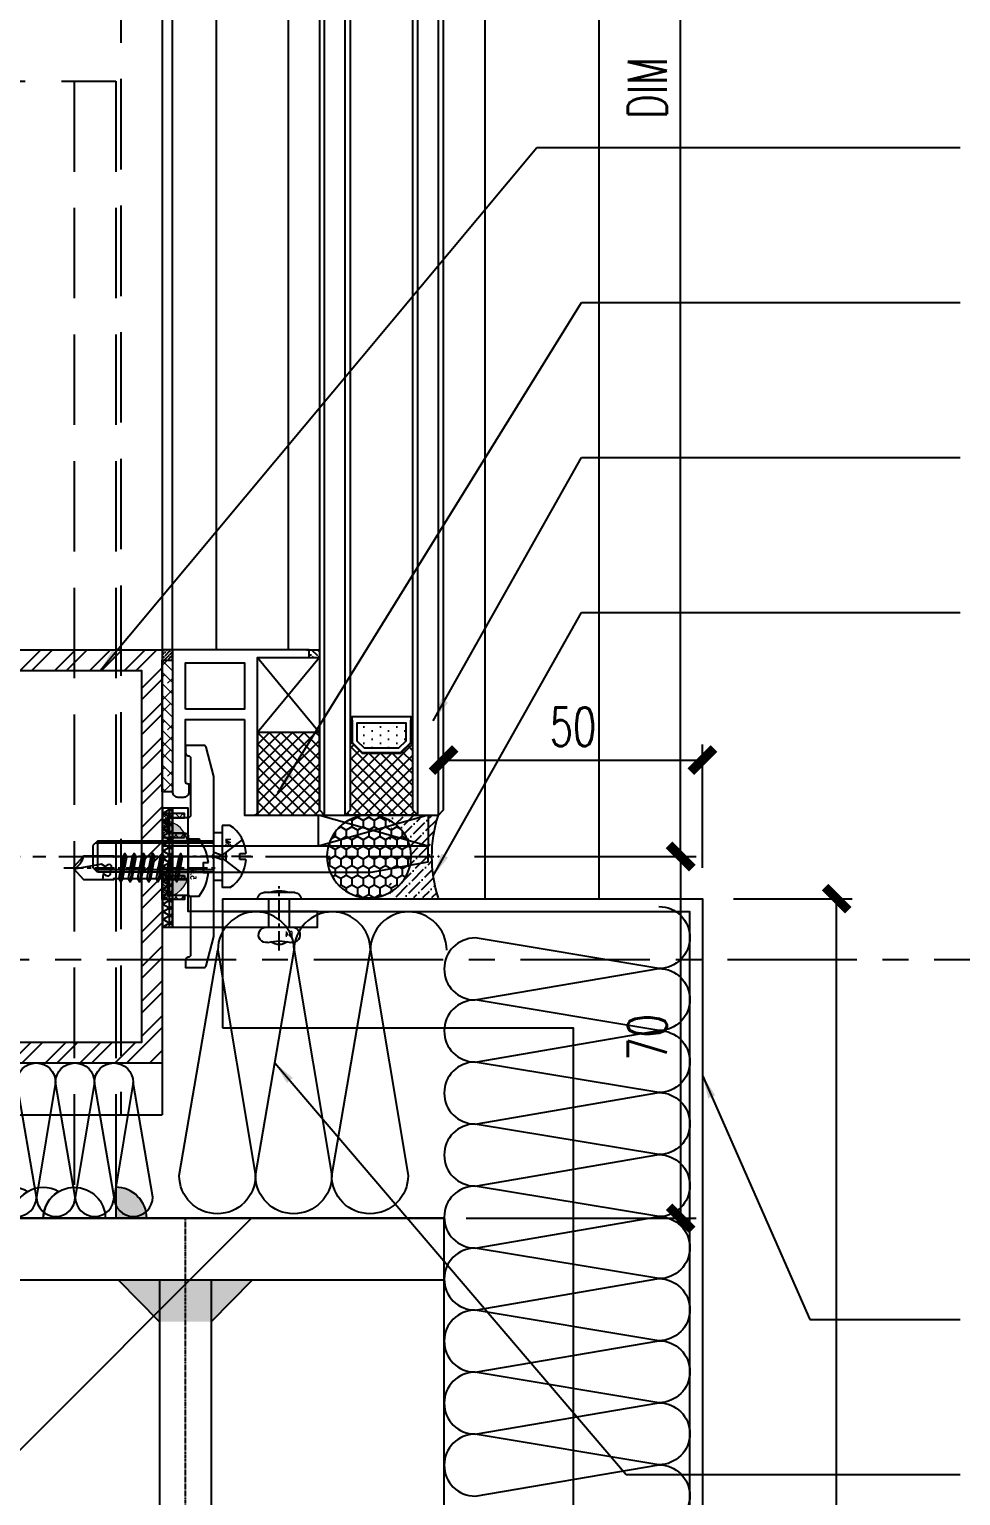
# Model space of a CAD drawing. Extents: x -160106 to 966792, y -663931 to 1550022.
# Drawn here: x -79754 to -79573.9, y -86139.2 to -85855.5 of the extents above; entities that cross this region are included whole.
import ezdxf
from ezdxf.enums import TextEntityAlignment as Align
from ezdxf.xclip import XClip

# ---------------------------------------------------------------- set-up
doc = ezdxf.new("R2010")
doc.units = 0
for name, pattern in [('AUSGEZOGEN', [0]), ('CENTER', [2, 1.25, -0.25, 0.25, -0.25]), ('ZN-CENTER', [2, 1.25, -0.25, 0.25, -0.25]), ('ZN-DASH', [0.35, 0.25, -0.1])]:
    doc.linetypes.add(name, pattern=pattern)
for name, color, linetype in [('!ZN1-填充-8', 8, 'Continuous'), ('!ZN1-标注-173', 173, 'Continuous'), ('!ZN3-玻璃幕墙-4', 4, 'Continuous'), ('!ZN3-铝板幕墙-3', 3, 'Continuous'), ('!ZN4-辅助材料-1', 1, 'Continuous'), ('!ZN4-配件-11', 11, 'Continuous'), ('!ZN5-钢材投影-40', 40, 'Continuous'), ('!ZN5-铝材投影-112', 112, 'Continuous'), ('!ZN5-铝材断面-6', 6, 'Continuous'), ('!ZN6-虚线-8', 8, 'ZN-DASH'), ('!ZN6-轴线-1', 1, 'ZN-CENTER'), ('20剖面图$0$AS-COLN', 6, 'Continuous'), ('20剖面图$0$PUB_HATCH', 8, 'Continuous'), ('2钢材断面', 2, 'Continuous'), ('40钢材投影', 40, 'Continuous'), ('A_Hatch', 8, 'Continuous'), ('ALT_CEN-0-30', 1, 'CENTER'), ('DIM', 173, 'Continuous'), ('Fill', 8, 'Continuous'), ('ZX', 240, 'CENTER'), ('型材截面颜色', 253, 'Continuous'), ('焊缝', 8, 'Continuous')]:
    doc.layers.add(name, color=color, linetype=linetype)
for name, color, linetype, lineweight in [('0CABR-填充', 8, 'Continuous', 5), ('0CABR-密封材料、垫片', 195, 'Continuous', 9), ('0填充', 8, 'Continuous', 13)]:
    doc.layers.add(name, color=color, linetype=linetype, lineweight=lineweight)
doc.styles.add('DHTEXT-1', font='ROMANS.shx', dxfattribs={"width": 0.7, "bigfont": 'CHINESE.shx'})
doc.styles.add('ZNDimTStyle', font='ROMANS.shx', dxfattribs={"width": 0.7, "bigfont": 'CHINESE.shx'})
doc.dimstyles.new('ZN3', dxfattribs={"dimscale": 3, "dimtxt": 2.5, "dimasz": 1.5, "dimexe": 1, "dimexo": 2, "dimgap": 0.9, "dimtad": 1, "dimdec": 0, "dimdsep": 46, "dimtxsty": 'DHTEXT-1', "dimblk": 'ARCHTICK', "dimcen": 2.5, "dimclrd": 173, "dimclre": 173, "dimclrt": 7, "dimazin": 2, "dimtfac": 1, "dimtix": 1, "dimtmove": 2, "dimatfit": 3, "dimfxl": 0, "dimarcsym": 0})
doc.dimstyles.new('ZN机械-3', dxfattribs={"dimscale": 3, "dimtxt": 2.5, "dimasz": 1.5, "dimexe": 1, "dimexo": 2, "dimgap": 0.9, "dimtad": 1, "dimdec": 0, "dimzin": 0, "dimdsep": 46, "dimtxsty": 'ZNDimTStyle', "dimcen": 2.5, "dimdle": 1, "dimclrd": 173, "dimclre": 173, "dimclrt": 7, "dimazin": 2, "dimtfac": 1, "dimtdec": 4, "dimtix": 1, "dimtmove": 2, "dimatfit": 3, "dimfxl": 0, "dimfrac": 2, "dimtolj": 1, "dimtzin": 0, "dimarcsym": 0})

# ---------------------------------------------------------------- blocks, each defined once
blk = doc.blocks.new('*U3563')
at = {"linetype": 'ByBlock', "lineweight": -2, "ltscale": 10}
for p, q in [((-1.2, -3), (-1.2, 3)), ((0, 4.2), (0, -4.2)), ((5.5, 2), (0, 2)), ((5.5, 2.5), (5.5, -2.5)), ((5.5, -2), (0, -2))]:
    blk.add_line(p, q, dxfattribs=at)
at = {"color": 0, "linetype": 'CENTER', "ltscale": 3}
blk.add_line((10.01, 0), (-2.45, 0), dxfattribs=at)
at = {"linetype": 'ByBlock', "lineweight": -2, "ltscale": 10}
for centre, radius, start, end in [((0, 3), 1.2, 90, 180), ((7, 2.5), 1.5, 348.448, 180), ((4.42, 0), 5.96, 160.395, 199.605), ((16.17, 0), 8, 164.3308, 195.6692), ((6.19, 0), 2.67, 323.2266, 36.7843), ((7, -2.5), 1.5, 180, 11.552), ((0, -3), 1.2, 180, 270)]:
    blk.add_arc(centre, radius, start, end, dxfattribs=at)
at = {"layer": 'Defpoints', "color": 0, "ltscale": 10, "style": 'DHTEXT-1', "width": 0.7}
blk.add_text('D4', height=1, rotation=90, dxfattribs=at).set_placement((7.37, -1.85), align=Align.CENTER)
blk = doc.blocks.new('16胶缝')
at = {"layer": '!ZN1-填充-8', "ltscale": 0.1}
h = blk.add_hatch(dxfattribs=at)
h.set_pattern_fill('HONEY', color=256, scale=10, style=0)
h.set_pattern_definition([(5e-15, (-19679.56, -11324.3713), (1.875, 1.08253175), [1.25, -2.5]), (120, (-19679.56, -11324.3713), (-1.874999996, 1.082531757), [1.25, -2.5]), (60, (-19679.56, -11324.3713), (4e-09, 2.165063507), [-2.5, 1.25])])
edge = h.paths.add_edge_path()
edge.add_ellipse((8, 13.4), major_axis=(0, -8.15), ratio=0.981746, start_angle=0, end_angle=360)
h = blk.add_hatch(dxfattribs=at)
h.set_pattern_fill('ANSI36', color=256, scale=10, style=0)
h.set_pattern_definition([(45, (-19679.5754, -11324.3713), (0.66291261, 2.43067956), [3.125, -0.625, 0, -0.625])])
edge = h.paths.add_edge_path()
edge.add_ellipse((8.02, 13.4), major_axis=(0.87, 8.1), ratio=0.981332, start_angle=124.6263, end_angle=247.3977, ccw=False)
edge.add_arc((0, 10.2), 1.2, 269.9716, 324.4867, ccw=False)
edge.add_line((0, 9), (0, 0))
edge.add_arc((8, -24.92), 26.17, 432.2032, 467.7968, ccw=False)
edge.add_line((16, 0), (16, 9))
edge.add_arc((16.01, 10.23), 1.23, 216.5906, 269.6986, ccw=False)
at = {"layer": '!ZN4-辅助材料-1', "color": 1, "ltscale": 0.1}
blk.add_arc((8, -24.92), 26.17, 72.2032, 107.7968, dxfattribs=at)
blk.add_ellipse((8, 13.4), major_axis=(0, -8.15), ratio=0.981746, dxfattribs=at)
blk.add_point((8, 0), dxfattribs=at)
blk = doc.blocks.new('胶缝断面')
at = {"color": 7, "ltscale": 0.1, "extrusion": (0, 0, -1), "zscale": -1, "rotation": 180}
blk.add_blockref('16胶缝', (8, 0), dxfattribs=at)
blk = doc.blocks.new('*U1331')
at = {"layer": '!ZN1-填充-8'}
h = blk.add_hatch(dxfattribs=at)
h.set_pattern_fill('ANSI37', color=256, scale=0.5, style=0)
h.set_pattern_definition([(45, (6, 0), (-1.12253, 1.12253), []), (135, (6, 0), (-1.12253, -1.12253), [])])
h.paths.add_polyline_path([(0, 5), (0, 19), (1, 18), (14, 18), (14, 17.75), (12, 15.75), (12, 8.25), (14, 6.25), (14, 6), (1, 6)])
for points in [[(18.75, 18), (14, 18), (14, 17.75), (18.75, 17.75)], [(18.75, 6.25), (14, 6.25), (14, 6), (18.75, 6)]]:
    blk.add_hatch(color=256, dxfattribs=at).paths.add_polyline_path(points)
h = blk.add_hatch(dxfattribs=at)
h.set_pattern_fill('DOTS', color=8, style=0)
h.set_pattern_definition([(0, (6, 0), (0.79375, 1.5875), [0, -1.5875])])
h.paths.add_polyline_path([(13, 15.34), (13, 8.66), (14.41, 7.25), (17.8, 7.25), (17.8, 16.75), (14.41, 16.75)])
for p, q in [((0, 23), (503.91, 23)), ((0, 19), (503.91, 19)), ((0, 5), (503.91, 5)), ((0, 1), (503.91, 1))]:
    blk.add_line(p, q, dxfattribs=at)
at = {"layer": '!ZN3-玻璃幕墙-4'}
for points in [[(503.91, 24), (1, 24), (0, 23), (0, 19), (1, 18), (503.91, 18)], [(503.91, 6), (1, 6), (0, 5), (0, 1), (1, 0), (503.91, 0)]]:
    blk.add_lwpolyline(points, dxfattribs=at)
at = {"layer": '!ZN4-辅助材料-1'}
for points in [[(0, 5), (0, 19), (1, 18), (14, 18), (14, 17.75), (12, 15.75), (12, 8.25), (12, 8.25), (14, 6.25), (14, 6), (1, 6), (0, 5)], [(12, 15.75), (12, 8.25), (14, 6.25), (19, 6.25), (19, 17.75), (14, 17.75)], [(18.75, 18), (14, 18), (14, 17.75), (18.75, 17.75)], [(13, 15.34), (13, 8.66), (14.41, 7.25), (17.8, 7.25), (17.8, 16.75), (14.41, 16.75)], [(18.75, 6.25), (14, 6.25), (14, 6), (18.75, 6)]]:
    blk.add_lwpolyline(points, close=True, dxfattribs=at)
blk.add_lwpolyline([(18.4, 17.75), (18.4, 17.65), (14.04, 17.65), (12.1, 15.71), (12.1, 8.29), (14.04, 6.35), (18.4, 6.35), (18.4, 6.25), (18.4, 6.35)], dxfattribs=at)
at = {"layer": 'Defpoints', "color": 250}
for p in [(0, 24), (0, 18), (0, 6), (12, 6), (0, 0)]:
    blk.add_point(p, dxfattribs=at)
blk = doc.blocks.new('20230625110549')
at = {"layer": '!ZN1-填充-8', "ltscale": 20}
h = blk.add_hatch(color=256, dxfattribs=at)
h.dxf.hatch_style = 1
h.paths.add_polyline_path([(0, 5), (0, 0), (5, 0, 0.414214)])
at = {"layer": '0CABR-填充', "ltscale": 20}
blk.add_line((0, 0), (0, 5), dxfattribs=at)
blk.add_arc((0, 0), 5, 0, 90, dxfattribs=at)
blk = doc.blocks.new('20250822103150', base_point=(-89262.55, -87415.13))
at = {"layer": '!ZN4-辅助材料-1'}
blk.add_lwpolyline([(-89131.15, -87413.13), (-89152.32, -87413.13), (-89152.32, -87407.13), (-89131.15, -87407.13), (-89131.15, -87413.13), (-89152.32, -87407.13), (-89131.15, -87407.13), (-89152.32, -87413.13)], dxfattribs=at)
at = {"layer": '!ZN5-钢材投影-40'}
blk.add_lwpolyline([(-89142.15, -87418.13), (-89131.15, -87416.13), (-89131.15, -87413.13), (-89182.55, -87413.13), (-89182.55, -87418.13), (-89142.15, -87418.13)], close=True, dxfattribs=at)
at = {"layer": '0CABR-填充', "ltscale": 20}
blk.add_blockref('20230625110549', (-89182.55, -87413.13), dxfattribs=at)
at = {"layer": '0CABR-填充', "ltscale": 20, "xscale": -1, "rotation": 180}
blk.add_blockref('20230625110549', (-89182.55, -87418.13), dxfattribs=at)
blk = doc.blocks.new('20240131155736')
at = {"layer": '!ZN1-填充-8'}
h = blk.add_hatch(dxfattribs=at)
h.set_pattern_fill('ANSI36', color=256, scale=0.5, angle=270, style=0)
h.set_pattern_definition([(315, (4155.5162, -11794.8225), (1.54348152, -0.420949506), [1.984375, -0.396875, 0, -0.396875])])
h.paths.add_polyline_path([(-0.75, 0.75), (-0.75, -0.75), (1.25, -0.75), (1.25, 0.75)])
at = {"layer": '!ZN4-辅助材料-1', "linetype": 'AUSGEZOGEN'}
blk.add_line((-1.25, 0.75), (1.25, 0.75), dxfattribs=at)
blk = doc.blocks.new('20240131160147')
at = {"layer": '!ZN5-铝材断面-6'}
blk.add_lwpolyline([(-3.36, 1.25), (-3.36, 19.75), (-0.86, 19.75), (-0.86, -10.75), (9.14, -10.75), (9.14, -12.25), (-17.26, -12.25), (-17.26, 15.25, -0.414214), (-16.26, 16.25), (-15.06, 16.25, -0.414214), (-14.06, 15.25), (-14.06, 13.75), (-14.26, 13.75, 0.414214), (-14.76, 13.25), (-14.76, 1.25)], format="xyb", close=True, dxfattribs=at)
blk.add_lwpolyline([(-14.76, -0.75), (-14.76, -9.75), (-3.36, -9.75), (-3.36, -0.75)], close=True, dxfattribs=at)
at = {"layer": '!ZN1-填充-8', "ltscale": 50, "xscale": -1, "rotation": 180}
blk.add_blockref('20240131155736', (9.89, -11.5), dxfattribs=at)
blk = doc.blocks.new('20250822102610', base_point=(-89164.55, -87453.63))
at = {"layer": '!ZN1-填充-8'}
h = blk.add_hatch(dxfattribs=at)
h.set_pattern_fill('ANSI37', color=256, style=0)
h.set_pattern_definition([(45, (0, 0), (-1.122532015, 1.122532015), []), (135, (0, 0), (-1.122532015, -1.122532015), [])])
edge = h.paths.add_edge_path()
edge.add_line((-89165.05, -87423.13), (-89151.55, -87423.13))
edge.add_line((-89151.55, -87423.13), (-89152.55, -87424.13))
edge.add_line((-89152.55, -87424.13), (-89152.55, -87439.13))
edge.add_line((-89152.55, -87439.13), (-89164.55, -87439.13))
edge.add_line((-89164.55, -87439.13), (-89164.55, -87423.63))
edge.add_arc((-89165.05, -87423.63), 0.5, 359.9997, 450)
at = {"layer": '!ZN1-填充-8', "ltscale": 100}
for p, q in [((-89164.55, -87453.63), (-89152.55, -87439.13)), ((-89152.55, -87453.63), (-89164.55, -87439.13))]:
    blk.add_line(p, q, dxfattribs=at)
at = {"layer": '!ZN4-辅助材料-1', "linetype": 'AUSGEZOGEN'}
blk.add_lwpolyline([(-89165.05, -87423.13), (-89151.55, -87423.13), (-89152.55, -87424.13), (-89152.55, -87439.13), (-89164.55, -87439.13), (-89164.55, -87423.63, 0.414215), (-89165.05, -87423.13), (-89165.05, -87423.13)], format="xyb", dxfattribs=at)
blk.add_lwpolyline([(-89152.55, -87439.13), (-89164.55, -87439.13), (-89164.55, -87442.13)], dxfattribs=at)
blk.add_lwpolyline([(-89164.55, -87439.13), (-89164.55, -87453.63), (-89152.55, -87453.63), (-89152.55, -87439.13)], close=True, dxfattribs=at)
blk = doc.blocks.new('20250822103338', base_point=(-89182.55, -87455.13))
at = {"layer": '0填充'}
h = blk.add_hatch(dxfattribs=at)
h.set_pattern_fill('ANSI38', color=256, angle=360, style=0)
h.set_pattern_definition([(45, (0, 0), (-1.122532015, 1.122532015), []), (135, (0, 0), (-3.367596045, 1.122532015), [3.96875, -2.38125])])
h.paths.add_polyline_path([(-89182.55, -87453.13), (-89180.55, -87453.13), (-89180.55, -87427.63), (-89182.55, -87427.63)])
at = {"layer": '型材截面颜色', "ltscale": 60}
h = blk.add_hatch(dxfattribs=at)
h.set_pattern_fill('ANSI36', color=256, scale=0.3, angle=90)
h.set_pattern_definition([(135, (0, 0), (-0.9260889125, 0.2525697034), [1.190625, -0.238125, 0, -0.238125])])
h.paths.add_polyline_path([(-89182.55, -87455.13), (-89182.55, -87453.13), (-89180.55, -87453.13), (-89180.55, -87455.13)])
at = {"layer": '!ZN4-辅助材料-1'}
for points in [[(-89180.55, -87427.63), (-89182.55, -87427.63), (-89182.55, -87453.13), (-89180.55, -87453.13)], [(-89182.55, -87455.13), (-89182.55, -87453.13), (-89180.55, -87453.13), (-89180.55, -87455.13)]]:
    blk.add_lwpolyline(points, close=True, dxfattribs=at)
at = {"layer": '0CABR-密封材料、垫片'}
blk.add_lwpolyline([(-89180.55, -87427.63), (-89182.55, -87427.63), (-89182.55, -87455.13), (-89180.55, -87455.13)], close=True, dxfattribs=at)
blk = doc.blocks.new('20250822103828')
at = {"layer": '!ZN4-辅助材料-1', "ltscale": 100}
for name, p in [('20250822102610', (18.4, 1.5)), ('20250822103338', (0, 0))]:
    blk.add_blockref(name, p, dxfattribs=at)
at = {"layer": '!ZN6-虚线-8', "ltscale": 50}
blk.add_blockref('20240131160147', (19.26, 12.25), dxfattribs=at)
blk = doc.blocks.new('*U3023')
at = {"color": 0, "linetype": 'CENTER', "ltscale": 3}
blk.add_line((24, 0), (-5.91, 0), dxfattribs=at)
at = {"linetype": 'ByBlock', "ltscale": 10}
for p, q in [((0, 2.08), (14.29, 2.08)), ((1.42, 2.73), (2.2, -2.73)), ((3.22, 2.73), (4, -2.73)), ((5.02, 2.73), (5.8, -2.73)), ((6.82, 2.73), (7.6, -2.73)), ((8.62, 2.73), (9.4, -2.73)), ((10.42, 2.73), (11.2, -2.73)), ((12.22, 2.73), (13, -2.73)), ((14.29, -2.09), (0, -2.09))]:
    blk.add_line(p, q, dxfattribs=at)
blk.add_lwpolyline([(-3.94, 1, -0.137385), (-2.12, 5.5), (0, 5.5), (0, -5.5), (-2.12, -5.5, -0.137385), (-3.94, -1), (-3, -1), (-3, 1)], format="xyb", close=True, dxfattribs=at)
for points in [[(1.83, -2.09), (1.05, 2.08), (1.42, 2.73), (1.79, 2.08), (2.57, -2.09), (2.2, -2.73)], [(3.63, -2.09), (2.85, 2.08), (3.22, 2.73), (3.59, 2.08), (4.37, -2.09), (4, -2.73)], [(5.43, -2.09), (4.65, 2.08), (5.02, 2.73), (5.39, 2.08), (6.17, -2.09), (5.8, -2.73)], [(7.23, -2.09), (6.45, 2.08), (6.82, 2.73), (7.19, 2.08), (7.97, -2.09), (7.6, -2.73)], [(9.03, -2.09), (8.25, 2.08), (8.62, 2.73), (8.99, 2.08), (9.77, -2.09), (9.4, -2.73)], [(10.83, -2.09), (10.05, 2.08), (10.42, 2.73), (10.79, 2.08), (11.57, -2.09), (11.2, -2.73)], [(12.63, -2.09), (11.85, 2.08), (12.22, 2.73), (12.59, 2.08), (13.37, -2.09), (13, -2.73)]]:
    blk.add_lwpolyline(points, close=True, dxfattribs=at)
for points in [[(14.29, -2.09, -0.414214), (14.45, -2.24), (14.45, -2.32), (20.18, -2.32), (22, -0.26), (22, 0.26), (20.18, 2.32), (14.45, 2.32), (14.45, 2.24, -0.414214), (14.29, 2.08)], [(16.51, -2.32), (16.36, -1.2), (15.83, -1.52, -0.530462), (15.03, -1.17), (14.81, 0.1, -0.651316), (15.47, 0.54), (16, 0.21), (16.77, 0.66), (22, -0.26, -0.201226), (20.18, 2.32)]]:
    blk.add_lwpolyline(points, format="xyb", dxfattribs=at)
at = {"layer": 'Defpoints', "color": 0, "ltscale": 10, "style": 'DHTEXT-1', "width": 0.7}
blk.add_text('5.5', height=1, rotation=90, dxfattribs=at).set_placement((-0.49, -1.36), align=Align.CENTER)
blk = doc.blocks.new('20250822090122')
at = {"layer": 'A_Hatch'}
h = blk.add_hatch(dxfattribs=at)
h.set_pattern_fill('ANSI32', color=256)
h.set_pattern_definition([(45, (-80, -40), (-3.3676, 3.3676), []), (45, (-77.755, -40), (-3.3676, 3.3676), [])])
h.paths.add_polyline_path([(0, 40), (-80, 40), (-80, -40), (0, -40)])
h.paths.add_polyline_path([(-4, 36), (-4, -36), (-76, -36), (-76, 36)], flags=16)
at = {"layer": '2钢材断面'}
for points in [[(-80, 40), (0, 40), (0, -40), (-80, -40)], [(-76, 36), (-4, 36), (-4, -36), (-76, -36)]]:
    blk.add_lwpolyline(points, close=True, dxfattribs=at)
blk = doc.blocks.new('20230625105620')
at = {"layer": '0CABR-填充'}
h = blk.add_hatch(dxfattribs=at)
h.set_pattern_fill('ANSI38', color=256, scale=0.3, angle=90)
h.set_pattern_definition([(135, (669.6331, -11486.4539), (-0.67351921, -0.67351921), []), (225, (669.6331, -11486.4539), (-0.67351921, -2.02055763), [2.38125, -1.42875])])
h.paths.add_polyline_path([(-5.2, 3.7), (-5.2, 4.5), (-8.5, 4.5), (-8.5, 7.5), (-5.2, 7.5), (-5.2, 8.3), (-9.5, 8.3), (-9.5, 3.7)])
h = blk.add_hatch(dxfattribs=at)
h.set_pattern_fill('ANSI38', color=256, scale=0.3, angle=90)
h.set_pattern_definition([(135, (669.6331, -11486.4539), (-0.67351921, -0.67351921), []), (225, (669.6331, -11486.4539), (-0.67351921, -2.02055763), [2.38125, -1.42875])])
h.paths.add_polyline_path([(-5.2, 3.7), (-5.2, 4.5), (-8.5, 4.5), (-8.5, 7.5), (-5.2, 7.5), (-5.2, 8.3), (-9.5, 8.3), (-9.5, 3.7)])
h = blk.add_hatch(dxfattribs=at)
h.set_pattern_fill('ANSI38', color=256, scale=0.3, angle=90)
h.set_pattern_definition([(135, (669.6331, -11498.4539), (-0.67351921, -0.67351921), []), (225, (669.6331, -11498.4539), (-0.67351921, -2.02055763), [2.38125, -1.42875])])
h.paths.add_polyline_path([(-5.2, -8.3), (-5.2, -7.5), (-8.5, -7.5), (-8.5, -4.5), (-5.2, -4.5), (-5.2, -3.7), (-9.5, -3.7), (-9.5, -8.3)])
h = blk.add_hatch(dxfattribs=at)
h.set_pattern_fill('ANSI38', color=256, scale=0.3, angle=90)
h.set_pattern_definition([(135, (669.6331, -11498.4539), (-0.67351921, -0.67351921), []), (225, (669.6331, -11498.4539), (-0.67351921, -2.02055763), [2.38125, -1.42875])])
h.paths.add_polyline_path([(-5.2, -8.3), (-5.2, -7.5), (-8.5, -7.5), (-8.5, -4.5), (-5.2, -4.5), (-5.2, -3.7), (-9.5, -3.7), (-9.5, -8.3)])
at = {"layer": '!ZN4-辅助材料-1'}
for points in [[(-5.2, 3.7), (-5.2, 4.5), (-8.5, 4.5), (-8.5, 7.5), (-5.2, 7.5), (-5.2, 8.3), (-9.5, 8.3), (-9.5, 3.7), (-5.2, 3.7)], [(-5.2, -3.7), (-5.2, -4.5), (-8.5, -4.5), (-8.5, -7.5), (-5.2, -7.5), (-5.2, -8.3), (-9.5, -8.3), (-9.5, -3.7), (-5.2, -3.7)]]:
    blk.add_lwpolyline(points, dxfattribs=at)
at = {"layer": '!ZN5-铝材投影-112'}
blk.add_lwpolyline([(-4.5, 4), (-4.5, -4, -0.414214), (-5, -4.5), (-8, -4.5, 0.414214), (-8.5, -5), (-8.5, -7, 0.414214), (-8, -7.5), (-4.5, -7.5, -0.414214), (-4, -8), (-4, -19, -0.414214), (-4.5, -19.5, 0.414214), (-5, -20), (-5, -21.5), (-1.49, -21.5, 0.339454), (-1.01, -21.13), (0.5, -15.5), (0.5, -0.5), (0, 0), (0.5, 0.5), (0.5, 15.5), (-1.01, 21.13, 0.339454), (-1.49, 21.5), (-5, 21.5), (-5, 20, 0.414214), (-4.5, 19.5, -0.414214), (-4, 19), (-4, 8, -0.414214), (-4.5, 7.5), (-8, 7.5, 0.414214), (-8.5, 7), (-8.5, 5, 0.414214), (-8, 4.5), (-5, 4.5, -0.414214), (-4.5, 4)], format="xyb", close=True, dxfattribs=at)
at = {"layer": '0CABR-密封材料、垫片'}
for points in [[(-5.2, 3.7), (-5.2, 4.5), (-8.5, 4.5), (-8.5, 7.5), (-5.2, 7.5), (-5.2, 8.3), (-9.5, 8.3), (-9.5, 3.7), (-5.2, 3.7)], [(-5.2, -3.7), (-5.2, -4.5), (-8.5, -4.5), (-8.5, -7.5), (-5.2, -7.5), (-5.2, -8.3), (-9.5, -8.3), (-9.5, -3.7), (-5.2, -3.7)]]:
    blk.add_lwpolyline(points, dxfattribs=at)
blk = doc.blocks.new('*U3024')
at = {"linetype": 'ByBlock', "ltscale": 10}
for p, q in [((-3.1, 6), (-1.6, 6)), ((-1.6, -6), (-1.6, 6)), ((-5.51, 3.26), (-1.6, 0.23)), ((-1.6, -4.62), (-1.6, 4.62)), ((-1.6, 4.62), (0, 4.62)), ((0, 4.62), (0, -4.62)), ((0, 3), (22.5, 3)), ((22.5, -3), (22.5, 3)), ((22.5, 3), (23.4, 2.1)), ((-6.2, 0.6), (-5, 0.6)), ((-5, 0.6), (-5, -0.6)), ((-2.36, 0.82), (-2.36, -0.82)), ((0, 0), (-1.6, 0.58)), ((0, 2.55), (22.95, 2.55)), ((23.4, -2.1), (23.4, 2.1)), ((-5, -0.6), (-6.2, -0.6)), ((-5.51, -3.26), (-1.6, -0.23)), ((0, -0.83), (-1.6, -0.25)), ((0, -2.55), (22.95, -2.55)), ((22.5, -3), (23.4, -2.1)), ((0, -4.62), (-1.6, -4.62)), ((0, -3), (22.5, -3)), ((-3.1, -6), (-1.6, -6))]:
    blk.add_line(p, q, dxfattribs=at)
at = {"color": 0, "linetype": 'ZN-CENTER', "ltscale": 3}
blk.add_line((-7.15, 0), (25.2, 0), dxfattribs=at)
at = {"linetype": 'ByBlock', "ltscale": 10}
for centre, start, end in [((0.63, 0.27), 123.0516, 177.2303), ((0.63, -0.27), 182.7697, 236.9484)]:
    blk.add_arc(centre, 6.84, start, end, dxfattribs=at)
at = {"layer": 'Defpoints', "color": 0, "ltscale": 10, "style": 'DHTEXT-1', "width": 0.7}
blk.add_text('M6', height=1, rotation=90, dxfattribs=at).set_placement((-2.25, -2.65), align=Align.CENTER)
blk = doc.blocks.new('20240319170557')
at = {"layer": '!ZN1-填充-8'}
h = blk.add_hatch(color=252, dxfattribs=at)
h.dxf.hatch_style = 1
h.paths.add_polyline_path([(-105, 114.74), (-112.94, 114.74), (-105, 106.73)])
h = blk.add_hatch(color=252, dxfattribs=at)
h.dxf.hatch_style = 1
h.paths.add_polyline_path([(-95, 106.73), (-105, 106.73), (-105, 114.74), (-95, 114.74)])
h = blk.add_hatch(color=252, dxfattribs=at)
h.dxf.hatch_style = 1
h.paths.add_polyline_path([(-95, 114.74), (-87.06, 114.74), (-95, 106.73)])
h = blk.add_hatch(color=252, dxfattribs=at)
h.dxf.hatch_style = 1
h.paths.add_polyline_path([(-5, 114.74), (-12.94, 114.74), (-5, 106.73)])
h = blk.add_hatch(color=252, dxfattribs=at)
h.dxf.hatch_style = 1
h.paths.add_polyline_path([(5, 106.73), (-5, 106.73), (-5, 114.74), (5, 114.74)])
h = blk.add_hatch(color=252, dxfattribs=at)
h.dxf.hatch_style = 1
h.paths.add_polyline_path([(5, 114.74), (12.94, 114.74), (5, 106.73)])
h = blk.add_hatch(color=252, dxfattribs=at)
h.dxf.hatch_style = 1
h.paths.add_polyline_path([(95, 114.74), (87.06, 114.74), (95, 106.73)])
h = blk.add_hatch(color=252, dxfattribs=at)
h.dxf.hatch_style = 1
h.paths.add_polyline_path([(105, 106.73), (95, 106.73), (95, 114.74), (105, 114.74)])
h = blk.add_hatch(color=252, dxfattribs=at)
h.dxf.hatch_style = 1
h.paths.add_polyline_path([(105, 114.74), (112.94, 114.74), (105, 106.73)])
at = {"color": 8}
for p, q in [((-90.79, -46.3), (-99.21, -46.3)), ((-90.79, -47.34), (-99.21, -47.34)), ((9.21, -46.3), (0.79, -46.3)), ((9.21, -47.34), (0.79, -47.34)), ((109.21, -46.3), (100.79, -46.3)), ((109.21, -47.34), (100.79, -47.34)), ((-90.79, -48.38), (-99.21, -48.38)), ((-90.79, -49.43), (-99.21, -49.43)), ((-90.79, -50.47), (-99.21, -50.47)), ((9.21, -48.38), (0.79, -48.38)), ((9.21, -49.43), (0.79, -49.43)), ((9.21, -50.47), (0.79, -50.47)), ((109.21, -48.38), (100.79, -48.38)), ((109.21, -49.43), (100.79, -49.43)), ((109.21, -50.47), (100.79, -50.47)), ((-90.79, -51.51), (-99.21, -51.51)), ((-90.79, -51.51), (-99.21, -51.51)), ((-90.79, -52.56), (-99.21, -52.56)), ((-90.79, -53.6), (-99.21, -53.6)), ((9.21, -51.51), (0.79, -51.51)), ((9.21, -51.51), (0.79, -51.51)), ((9.21, -52.56), (0.79, -52.56)), ((9.21, -53.6), (0.79, -53.6)), ((109.21, -51.51), (100.79, -51.51)), ((109.21, -51.51), (100.79, -51.51)), ((109.21, -52.56), (100.79, -52.56)), ((109.21, -53.6), (100.79, -53.6)), ((-90.79, -54.64), (-99.21, -54.64)), ((-90.79, -55.69), (-99.21, -55.69)), ((-90.79, -56.73), (-99.21, -56.73)), ((9.21, -54.64), (0.79, -54.64)), ((9.21, -55.69), (0.79, -55.69)), ((9.21, -56.73), (0.79, -56.73)), ((109.21, -54.64), (100.79, -54.64)), ((109.21, -55.69), (100.79, -55.69)), ((109.21, -56.73), (100.79, -56.73)), ((-90.79, -57.78), (-99.21, -57.78)), ((-90.79, -58.82), (-99.21, -58.82)), ((9.21, -57.78), (0.79, -57.78)), ((9.21, -58.82), (0.79, -58.82)), ((109.21, -57.78), (100.79, -57.78)), ((109.21, -58.82), (100.79, -58.82)), ((-90.79, -59.86), (-99.21, -59.86)), ((-90.79, -60.91), (-99.21, -60.91)), ((-90.79, -61.95), (-99.21, -61.95)), ((-90.79, -61.95), (-99.21, -61.95)), ((9.21, -59.86), (0.79, -59.86)), ((9.21, -60.91), (0.79, -60.91)), ((9.21, -61.95), (0.79, -61.95)), ((9.21, -61.95), (0.79, -61.95)), ((109.21, -59.86), (100.79, -59.86)), ((109.21, -60.91), (100.79, -60.91)), ((109.21, -61.95), (100.79, -61.95)), ((109.21, -61.95), (100.79, -61.95)), ((-90.79, -62.99), (-99.21, -62.99)), ((-90.79, -64.04), (-99.21, -64.04)), ((-90.79, -65.08), (-99.21, -65.08)), ((9.21, -62.99), (0.79, -62.99)), ((9.21, -64.04), (0.79, -64.04)), ((9.21, -65.08), (0.79, -65.08)), ((109.21, -62.99), (100.79, -62.99)), ((109.21, -64.04), (100.79, -64.04)), ((109.21, -65.08), (100.79, -65.08)), ((-90.79, -66.12), (-99.21, -66.12)), ((-90.79, -67.17), (-99.21, -67.17)), ((9.21, -66.12), (0.79, -66.12)), ((9.21, -67.17), (0.79, -67.17)), ((109.21, -66.12), (100.79, -66.12)), ((109.21, -67.17), (100.79, -67.17)), ((-90.79, -68.21), (-99.21, -68.21)), ((-90.79, -69.26), (-99.21, -69.26)), ((-90.79, -70.3), (-99.21, -70.3)), ((9.21, -68.21), (0.79, -68.21)), ((9.21, -69.26), (0.79, -69.26)), ((9.21, -70.3), (0.79, -70.3)), ((109.21, -68.21), (100.79, -68.21)), ((109.21, -69.26), (100.79, -69.26)), ((109.21, -70.3), (100.79, -70.3)), ((-90.79, -71.34), (-99.21, -71.34)), ((-90.79, -72.39), (-99.21, -72.39)), ((-90.79, -73.43), (-99.21, -73.43)), ((9.21, -71.34), (0.79, -71.34)), ((9.21, -72.39), (0.79, -72.39)), ((9.21, -73.43), (0.79, -73.43)), ((109.21, -71.34), (100.79, -71.34)), ((109.21, -72.39), (100.79, -72.39)), ((109.21, -73.43), (100.79, -73.43)), ((-90.79, -74.47), (-99.21, -74.47)), ((-90.79, -75.52), (-99.21, -75.52)), ((-90.79, -76.56), (-99.21, -76.56)), ((9.21, -74.47), (0.79, -74.47)), ((9.21, -75.52), (0.79, -75.52)), ((9.21, -76.56), (0.79, -76.56)), ((109.21, -74.47), (100.79, -74.47)), ((109.21, -75.52), (100.79, -75.52)), ((109.21, -76.56), (100.79, -76.56)), ((-90.79, -77.61), (-99.21, -77.61)), ((-90.79, -78.65), (-99.21, -78.65)), ((9.21, -77.61), (0.79, -77.61)), ((9.21, -78.65), (0.79, -78.65)), ((109.21, -77.61), (100.79, -77.61)), ((109.21, -78.65), (100.79, -78.65)), ((-90.79, -79.69), (-99.21, -79.69)), ((-90.79, -80.74), (-99.21, -80.74)), ((-90.79, -81.78), (-99.21, -81.78)), ((9.21, -79.69), (0.79, -79.69)), ((9.21, -80.74), (0.79, -80.74)), ((9.21, -81.78), (0.79, -81.78)), ((109.21, -79.69), (100.79, -79.69)), ((109.21, -80.74), (100.79, -80.74)), ((109.21, -81.78), (100.79, -81.78)), ((-90.79, -82.82), (-99.21, -82.82)), ((-90.79, -83.87), (-99.21, -83.87)), ((-90.79, -84.91), (-99.21, -84.91)), ((9.21, -82.82), (0.79, -82.82)), ((9.21, -83.87), (0.79, -83.87)), ((9.21, -84.91), (0.79, -84.91)), ((109.21, -82.82), (100.79, -82.82)), ((109.21, -83.87), (100.79, -83.87)), ((109.21, -84.91), (100.79, -84.91)), ((-90.79, -85.95), (-99.21, -85.95)), ((-90.79, -87), (-99.21, -87)), ((9.21, -85.95), (0.79, -85.95)), ((9.21, -87), (0.79, -87)), ((109.21, -85.95), (100.79, -85.95)), ((109.21, -87), (100.79, -87)), ((-90.79, -88.04), (-99.21, -88.04)), ((-90.79, -89.09), (-99.21, -89.09)), ((-90.79, -90.13), (-99.21, -90.13)), ((9.21, -88.04), (0.79, -88.04)), ((9.21, -89.09), (0.79, -89.09)), ((9.21, -90.13), (0.79, -90.13)), ((109.21, -88.04), (100.79, -88.04)), ((109.21, -89.09), (100.79, -89.09)), ((109.21, -90.13), (100.79, -90.13)), ((-90.79, -91.17), (-99.21, -91.17)), ((-90.79, -92.22), (-99.21, -92.22)), ((-90.79, -93.26), (-99.21, -93.26)), ((9.21, -91.17), (0.79, -91.17)), ((9.21, -92.22), (0.79, -92.22)), ((9.21, -93.26), (0.79, -93.26)), ((109.21, -91.17), (100.79, -91.17)), ((109.21, -92.22), (100.79, -92.22)), ((109.21, -93.26), (100.79, -93.26)), ((-90.79, -94.3), (-99.21, -94.3)), ((9.21, -94.3), (0.79, -94.3)), ((109.21, -94.3), (100.79, -94.3))]:
    blk.add_line(p, q, dxfattribs=at)
at = {"layer": '2钢材断面'}
for p, q in [((-150, 126.74), (-150, 114.74)), ((150, 126.74), (-150, 126.74)), ((150, 126.74), (150, 114.74)), ((-94, 114.74), (-150, 114.74)), ((94, 114.74), (-94, 114.74)), ((150, 114.74), (94, 114.74))]:
    blk.add_line(p, q, dxfattribs=at)
at = {"layer": '40钢材投影'}
for p, q in [((-105, 106.73), (-112.94, 114.74)), ((-105, 114.74), (-105, -95.26)), ((-95, 114.74), (-95, -95.26)), ((-95, 106.73), (-87.06, 114.74)), ((-5, 106.73), (-12.94, 114.74)), ((-5, 114.74), (-5, -95.26)), ((5, 114.74), (5, -95.26)), ((5, 106.73), (12.94, 114.74)), ((95, 106.73), (87.06, 114.74)), ((95, 114.74), (95, -95.26)), ((105, 114.74), (105, -95.26)), ((105, 106.73), (112.94, 114.74)), ((-95, -95.26), (-105, -95.26)), ((5, -95.26), (-5, -95.26)), ((105, -95.26), (95, -95.26))]:
    blk.add_line(p, q, dxfattribs=at)
for points in [[(-105, -67.26), (-105, -45.26), (-95, -45.26), (-95, -95.26), (-105, -95.26), (-105, -79.26)], [(-95, -67.26), (-95, -45.26), (-85, -45.26), (-85, -95.26), (-95, -95.26), (-95, -79.26)], [(-5, -67.26), (-5, -45.26), (5, -45.26), (5, -95.26), (-5, -95.26), (-5, -79.26)], [(5, -67.26), (5, -45.26), (15, -45.26), (15, -95.26), (5, -95.26), (5, -79.26)], [(95, -67.26), (95, -45.26), (105, -45.26), (105, -95.26), (95, -95.26), (95, -79.26)], [(105, -67.26), (105, -45.26), (115, -45.26), (115, -95.26), (105, -95.26), (105, -79.26)]]:
    blk.add_lwpolyline(points, dxfattribs=at)
at = {"layer": 'ALT_CEN-0-30', "ltscale": 0.3}
for p, q in [((-100, 126.74), (-100, -126.74)), ((0, 126.74), (0, -126.74)), ((100, 126.74), (100, -126.74))]:
    blk.add_line(p, q, dxfattribs=at)
blk = doc.blocks.new('20180403.16475379')
at = {"layer": '!ZN1-填充-8', "ltscale": 2}
blk.add_hatch(color=8, dxfattribs=at).paths.add_polyline_path([(0, -6), (0, 0), (6, 0, -0.414214)])
blk.add_lwpolyline([(0, 0), (0, -6, 0.414214), (6, 0)], format="xyb", dxfattribs=at)
blk = doc.blocks.new('20250825101552')
at = {"layer": '!ZN5-钢材投影-40', "ltscale": 1000}
for p, q in [((9, 0), (9, -20)), ((191, 0), (191, -20))]:
    blk.add_line(p, q, dxfattribs=at)
at = {"layer": '!ZN6-虚线-8', "color": 8, "linetype": 'ZN-DASH', "ltscale": 70}
for p, q in [((9, 0), (9, 200)), ((9, 200), (191, 200)), ((17, -20), (17, 200)), ((183, 200), (183, -20)), ((191, 200), (191, 0))]:
    blk.add_line(p, q, dxfattribs=at)
at = {"layer": '焊缝', "ltscale": 1000, "elevation": 0}
blk.add_lwpolyline([(9, -20, -0.57735), (18, -14.8, 0.267949), (15, -20, -0.57735), (24, -14.8, 0.267949), (21, -20, -0.57735), (30, -14.8, 0.267949), (27, -20, -0.57735), (36, -14.8, 0.267949), (33, -20, -0.57735), (42, -14.8, 0.267949), (39, -20, -0.57735), (48, -14.8, 0.267949), (45, -20, -0.57735), (54, -14.8, 0.267949), (51, -20, -0.57735), (60, -14.8, 0.267949), (57, -20, -0.57735), (66, -14.8, 0.267949), (63, -20, -0.57735), (72, -14.8, 0.267949), (69, -20, -0.57735), (78, -14.8, 0.267949), (75, -20, -0.57735), (84, -14.8, 0.267949), (81, -20, -0.57735), (90, -14.8, 0.267949), (87, -20, -0.57735), (96, -14.8, 0.267949), (93, -20, -0.57735), (102, -14.8, 0.267949), (99, -20, -0.57735), (108, -14.8, 0.267949), (105, -20, -0.57735), (114, -14.8, 0.267949), (111, -20, -0.57735), (120, -14.8, 0.267949), (117, -20, -0.57735), (126, -14.8, 0.267949), (123, -20, -0.57735), (132, -14.8, 0.267949), (129, -20, -0.57735), (138, -14.8, 0.267949), (135, -20, -0.57735), (144, -14.8, 0.267949), (141, -20, -0.57735), (150, -14.8, 0.267949), (147, -20, -0.57735), (156, -14.8, 0.267949), (153, -20, -0.57735), (162, -14.8, 0.267949), (159, -20, -0.57735), (168, -14.8, 0.267949), (165, -20, -0.57735), (174, -14.8, 0.267949), (171, -20, -0.57735), (180, -14.8, 0.267949), (177, -20, -1), (189, -20, -1)], format="xyb", dxfattribs=at)
at = {"layer": '!ZN3-玻璃幕墙-4', "xscale": -1, "rotation": 270}
blk.add_blockref('20180403.16475379', (9, -20), dxfattribs=at)
at = {"layer": '!ZN3-玻璃幕墙-4', "rotation": 90}
blk.add_blockref('20180403.16475379', (191, -20), dxfattribs=at)
blk = doc.blocks.new('20250828132035')
at = {"layer": '!ZN1-填充-8'}
h = blk.add_hatch(dxfattribs=at)
h.set_pattern_fill('NET3', color=256, scale=0.4, angle=90, style=0)
h.set_pattern_definition([(90, (40544.6259, -18900.7666), (-1.27, -1e-17), []), (150, (40544.6259, -18900.7666), (-0.635, -1.099852263), []), (210, (40544.6259, -18900.7666), (0.635, -1.099852263), [])])
h.paths.add_polyline_path([(547.54, 79.33), (545.54, 79.33), (545.54, 56.33), (547.54, 56.33)])
at = {"layer": '20剖面图$0$PUB_HATCH'}
h = blk.add_hatch(dxfattribs=at)
h.set_pattern_fill('钢筋混凝土', color=256, scale=30, style=0)
h.set_pattern_definition([(45, (1654310.4, -568207.45), (-53.0330086, 53.0330086), []), (50, (1654310.4, -568207.45), (215.178055, -18.82564), [22.5, -247.5]), (355, (1654310.4, -568207.45), (-41.6254, 225.65764), [18, -198]), (100.4514, (1654328.33, -568209.02), (173.552815, 206.831863), [19.122057, -210.342634]), (46.1842, (1654310.4, -568147.45), (320.172315, -49.655704), [33.75, -371.25]), (96.6356, (1654337.08, -568151.6), (280.39881, 292.23536), [28.683086, -315.5139]), (351.1842, (1654310.4, -568147.45), (280.398584, 292.23558), [27, -297]), (21, (1654340.4, -568162.45), (179.072116, -120.785667), [22.5, -247.5]), (326, (1654340.4, -568162.45), (72.9946, 217.545014), [18, -198]), (71.4514, (1654355.32, -568172.52), (252.066789, 96.75915), [19.122057, -210.342634]), (37.5, (1654310.4, -568207.45), (3.6479566, 99.868156), [0, -195.6, 0, -201, 0, -198.75]), (7.5, (1654310.4, -568207.45), (78.920861, 118.3235136), [0, -114.6, 0, -191.1, 0, -75.75]), (327.5, (1654243.5, -568207.45), (160.146731, -6.7664615), [0, -75, 0, -234, 0, -310.5]), (317.5, (1654213.5, -568207.45), (174.955851, 30.031495), [0, -97.5, 0, -155.4, 0, -220.5])])
h.paths.add_polyline_path([(300, 0), (300, -250), (600, -250), (600, 0)])
at = {"layer": '!ZN3-铝板幕墙-3', "ltscale": 50}
blk.add_line((557.18, 61.83), (557.18, 36.83), dxfattribs=at)
at = {"layer": '!ZN3-铝板幕墙-3', "ltscale": 20}
for points in [[(557.18, 61.83), (650, 61.83), (650, -298.17)], [(557.18, 59.33), (647.5, 59.33), (647.5, -295.67)], [(557.18, 36.83), (625, 36.83), (625, -273.17)]]:
    blk.add_lwpolyline(points, dxfattribs=at)
at = {"layer": '!ZN4-辅助材料-1', "ltscale": 5, "elevation": 0}
blk.add_lwpolyline([(547.54, 79.33), (545.54, 79.33), (545.54, 56.33), (547.54, 56.33)], close=True, dxfattribs=at)
at = {"layer": '!ZN5-钢材投影-40', "ltscale": 0.3}
for p in [(545.54, 581.91), (345.54, 20)]:
    blk.add_line(p, (545.54, 20), dxfattribs=at)
at = {"layer": '!ZN5-铝材投影-112'}
for p, q in [((547.54, 110), (547.54, 581.91)), ((556.03, 110), (556.03, 581.91)), ((569.94, 110), (569.94, 581.91)), ((607.94, 581.91), (607.94, 61.83)), ((629.94, 581.91), (629.94, 61.83))]:
    blk.add_line(p, q, dxfattribs=at)
at = {"layer": '!ZN5-铝材投影-112', "elevation": 0}
blk.add_lwpolyline([(547.54, 79.33), (547.54, 56.33), (575.54, 56.33), (575.54, 59.33), (550.54, 59.33), (550.54, 79.33)], close=True, dxfattribs=at)
at = {"layer": '!ZN6-虚线-8', "color": 8, "linetype": 'ZN-DASH', "ltscale": 70}
blk.add_line((537.54, 581.91), (537.54, 20), dxfattribs=at)
at = {"layer": '20剖面图$0$AS-COLN', "color": 1}
for p, q in [((0, 0), (600, 0)), ((600, 0), (600, -250))]:
    blk.add_line(p, q, dxfattribs=at)
at = {"layer": 'Fill'}
for points in [[(641.58, 60.32, -1), (641.58, 48.32), (606.07, 54.24, 1), (606.07, 42.24), (641.58, 48.32, -1), (641.58, 36.32), (606.07, 42.24, 1), (606.07, 30.24), (641.58, 36.32, -1), (641.58, 24.32), (606.07, 30.24, 1), (606.07, 18.24), (641.58, 24.32, -1), (641.58, 12.32), (606.07, 18.24, 1), (606.07, 6.24), (641.58, 12.32, -1), (641.58, 0.32), (606.07, 6.24, 1), (606.07, -5.76), (641.58, 0.32, -1), (641.58, -11.68), (606.07, -5.76, 1), (606.07, -17.76), (641.58, -11.68, -1), (641.58, -23.68), (606.07, -17.76, 1), (606.07, -29.76), (641.58, -23.68, -1), (641.58, -35.68), (606.07, -29.76, 1), (606.07, -41.76), (641.58, -35.68, -1), (641.58, -47.68), (606.07, -41.76, 1), (606.07, -53.76), (641.58, -47.68, -1), (641.58, -59.68)], [(600.55, 51.91, 1), (585.8, 51.91), (593.08, 8.26, -1), (578.33, 8.26), (585.8, 51.91, 1), (571.05, 51.91), (578.33, 8.26, -1), (563.58, 8.26), (571.05, 51.91, 1), (556.3, 51.91), (563.58, 8.26, -1), (548.83, 8.26), (556.3, 51.91)], [(513.72, 4.11, 1), (521.22, 4.11), (517.42, 26.3, -1), (524.92, 26.3), (521.22, 4.11, 1), (528.72, 4.11), (524.92, 26.3, -1), (532.42, 26.3), (528.72, 4.11, 1), (536.22, 4.11), (532.42, 26.3, -1), (539.92, 26.3), (536.22, 4.11, 1), (543.72, 4.11), (539.92, 26.3)]]:
    blk.add_lwpolyline(points, format="xyb", dxfattribs=at)
at = {"layer": 'ZX', "ltscale": 10}
blk.add_line((465.54, 70), (599.94, 70), dxfattribs=at)
at = {"layer": '!ZN3-玻璃幕墙-4', "rotation": 90}
blk.add_blockref('*U1331', (599.94, 78), dxfattribs=at)
at = {"layer": '!ZN4-辅助材料-1', "ltscale": 100, "xscale": -1, "rotation": 180}
blk.add_blockref('20250822103828', (545.54, 110), dxfattribs=at)
at = {"layer": '!ZN4-辅助材料-1', "ltscale": 100}
blk.add_blockref('20250822103150', (465.54, 70), dxfattribs=at)
at = {"layer": '!ZN4-辅助材料-1', "rotation": 270}
blk.add_blockref('胶缝断面', (598.94, 70), dxfattribs=at)
at = {"layer": '!ZN4-配件-11', "color": 1, "rotation": 180}
blk.add_blockref('*U3024', (555.54, 70), dxfattribs=at)
at = {"layer": '!ZN4-配件-11', "color": 1, "xscale": -1}
blk.add_blockref('*U3023', (550.54, 67.83), dxfattribs=at)
at = {"layer": '!ZN4-配件-11', "color": 1, "xscale": -1.000000000000006, "rotation": 90}
blk.add_blockref('*U3563', (568.18, 61.83), dxfattribs=at)
at = {"layer": '!ZN5-钢材投影-40', "ltscale": 1000}
blk.add_blockref('20250825101552', (345.54, 20), dxfattribs=at)
at = {"layer": '!ZN5-铝材断面-6', "ltscale": 100}
blk.add_blockref('20250822090122', (545.54, 70), dxfattribs=at)
at = {"layer": '0CABR-填充', "ltscale": 20}
blk.add_blockref('20230625105620', (555.04, 70), dxfattribs=at)
at = {"layer": 'ALT_CEN-0-30', "linetype": 'ByBlock', "ltscale": 50}
blk.add_blockref('20240319170557', (450, -126.74), dxfattribs=at)
blk = doc.blocks.new('_ArchTick')
at = {"color": 0, "linetype": 'ByBlock', "const_width": 0.4}
blk.add_lwpolyline([(-0.5, -0.5), (0.5, 0.5)], dxfattribs=at)
blk = doc.blocks.new('*D1465')
at = {"layer": 'Defpoints', "color": 0, "ltscale": 30, "transparency": 16777216}
for p in [(-79673.93, -86015.54), (-79675.56, -86085.54), (-79628.08, -86085.54)]:
    blk.add_point(p, dxfattribs=at)
at = {"layer": 'DIM', "color": 173, "linetype": 'ByBlock', "lineweight": -2, "ltscale": 30, "transparency": 16777216}
for p, q in [((-79667.93, -86015.54), (-79625.08, -86015.54)), ((-79628.08, -86015.54), (-79628.08, -86085.54)), ((-79669.56, -86085.54), (-79625.08, -86085.54))]:
    blk.add_line(p, q, dxfattribs=at)
at = {"layer": 'DIM', "color": 173, "lineweight": -2, "ltscale": 30, "transparency": 16777216, "xscale": 4.5, "yscale": 4.5, "zscale": 4.5}
for p, rotation in [((-79628.08, -86015.54), 90), ((-79628.08, -86085.54), 270)]:
    blk.add_blockref('_ArchTick', p, dxfattribs=dict(at, rotation=rotation))
at = {"layer": 'DIM', "color": 7, "ltscale": 30, "transparency": 16777216, "insert": (-79634.53, -86050.54), "char_height": 7.5, "attachment_point": 5, "rotation": 90, "style": 'DHTEXT-1'}
blk.add_mtext('70', dxfattribs=at)
blk = doc.blocks.new('*D1466')
at = {"layer": 'Defpoints', "color": 0, "ltscale": 30, "transparency": 16777216}
for p in [(-79673.93, -85718.1), (-79628.08, -85718.1), (-79673.93, -86015.54)]:
    blk.add_point(p, dxfattribs=at)
at = {"layer": 'DIM', "color": 173, "linetype": 'ByBlock', "lineweight": -2, "ltscale": 30, "transparency": 16777216}
for p, q in [((-79667.93, -85718.1), (-79625.08, -85718.1)), ((-79628.08, -86015.54), (-79628.08, -85718.1)), ((-79667.93, -86015.54), (-79625.08, -86015.54))]:
    blk.add_line(p, q, dxfattribs=at)
at = {"layer": 'DIM', "color": 173, "lineweight": -2, "ltscale": 30, "transparency": 16777216, "xscale": 4.5, "yscale": 4.5, "zscale": 4.5}
for p, rotation in [((-79628.08, -85718.1), 90), ((-79628.08, -86015.54), 270)]:
    blk.add_blockref('_ArchTick', p, dxfattribs=dict(at, rotation=rotation))
at = {"layer": 'DIM', "color": 7, "ltscale": 30, "transparency": 16777216, "insert": (-79634.53, -85866.82), "char_height": 7.5, "attachment_point": 5, "rotation": 90, "style": 'DHTEXT-1'}
blk.add_mtext('DIM', dxfattribs=at)
blk = doc.blocks.new('*D1930')
at = {"layer": 'Defpoints', "color": 0, "ltscale": 30, "transparency": 16777216}
for p in [(-79623.87, -85996.88), (-79673.93, -86001.72), (-79623.87, -86023.71)]:
    blk.add_point(p, dxfattribs=at)
at = {"layer": 'DIM', "color": 173, "linetype": 'ByBlock', "lineweight": -2, "ltscale": 30, "transparency": 16777216}
for p, q in [((-79673.93, -85995.72), (-79673.93, -85993.88)), ((-79623.87, -86017.71), (-79623.87, -85993.88)), ((-79673.93, -85996.88), (-79623.87, -85996.88))]:
    blk.add_line(p, q, dxfattribs=at)
at = {"layer": 'DIM', "color": 173, "lineweight": -2, "ltscale": 30, "transparency": 16777216, "xscale": 4.5, "yscale": 4.5, "zscale": 4.5, "rotation": 180}
blk.add_blockref('_ArchTick', (-79673.93, -85996.88), dxfattribs=at)
at = {"layer": 'DIM', "color": 173, "lineweight": -2, "ltscale": 30, "transparency": 16777216, "xscale": 4.5, "yscale": 4.5, "zscale": 4.5}
blk.add_blockref('_ArchTick', (-79623.87, -85996.88), dxfattribs=at)
at = {"layer": 'DIM', "color": 7, "ltscale": 30, "transparency": 16777216, "insert": (-79648.9, -85990.43), "char_height": 7.5, "attachment_point": 5, "style": 'DHTEXT-1'}
blk.add_mtext('50', dxfattribs=at)
blk = doc.blocks.new('*D1931')
at = {"layer": 'Defpoints', "color": 0, "ltscale": 30, "transparency": 16777216}
for p in [(-79623.87, -86023.71), (-79597.91, -86023.71), (-79623.87, -86383.71)]:
    blk.add_point(p, dxfattribs=at)
at = {"layer": 'DIM', "color": 173, "linetype": 'ByBlock', "lineweight": -2, "ltscale": 30, "transparency": 16777216}
for p, q in [((-79617.87, -86023.71), (-79594.91, -86023.71)), ((-79597.91, -86383.71), (-79597.91, -86023.71)), ((-79617.87, -86383.71), (-79594.91, -86383.71))]:
    blk.add_line(p, q, dxfattribs=at)
at = {"layer": 'DIM', "color": 173, "lineweight": -2, "ltscale": 30, "transparency": 16777216, "xscale": 4.5, "yscale": 4.5, "zscale": 4.5}
for p, rotation in [((-79597.91, -86023.71), 90), ((-79597.91, -86383.71), 270)]:
    blk.add_blockref('_ArchTick', p, dxfattribs=dict(at, rotation=rotation))
at = {"layer": 'DIM', "color": 7, "ltscale": 30, "transparency": 16777216, "insert": (-79604.36, -86203.71), "char_height": 7.5, "attachment_point": 5, "rotation": 90, "style": 'DHTEXT-1'}
blk.add_mtext('360', dxfattribs=at)

msp = doc.modelspace()

# ---------------------------------------------------------------- block references
at = {"ltscale": 50}
ref = msp.add_blockref('20250828132035', (-80273.87, -86085.54), dxfattribs=at)
XClip(ref).set_block_clipping_path([(-96.7647989804, -640.091455574), (814.8825443383, 367.4414649424)])

# ---------------------------------------------------------------- next in the draw order: linework, layer by layer
at = {"layer": '!ZN6-轴线-1', "linetype": 'ZN-CENTER', "ltscale": 20}
msp.add_line((-79274.03, -86035.54), (-80370.63, -86035.54), dxfattribs=at)

# ---------------------------------------------------------------- next in the draw order: dimensions: what is measured, and where the dimension line sits
at = {"layer": 'DIM', "ltscale": 30}
dim = msp.add_linear_dim(base=(-79628.08, -85718.1), p1=(-79673.93, -86015.54), p2=(-79673.93, -85718.1), angle=90, text='DIM', dimstyle='ZN3', dxfattribs=at)
dim.commit()
dim.dimension.update_dxf_attribs({"geometry": '*D1466', "text_midpoint": (-79634.53, -85866.82)})
dim = msp.add_linear_dim(base=(-79623.87, -85996.88), p1=(-79673.93, -86001.72), p2=(-79623.87, -86023.71), dimstyle='ZN3', dxfattribs=at)
dim.commit()
dim.dimension.update_dxf_attribs({"geometry": '*D1930', "text_midpoint": (-79648.9, -85990.43)})
for base, p1, p2, picture, middle in [((-79628.08, -86085.54), (-79673.93, -86015.54), (-79675.56, -86085.54), '*D1465', (-79634.53, -86050.54)), ((-79597.91, -86023.71), (-79623.87, -86383.71), (-79623.87, -86023.71), '*D1931', (-79604.36, -86203.71))]:
    dim = msp.add_linear_dim(base=base, p1=p1, p2=p2, angle=90, dimstyle='ZN3', dxfattribs=at)
    dim.commit()
    dim.dimension.update_dxf_attribs({"geometry": picture, "text_midpoint": middle})

# ---------------------------------------------------------------- next in the draw order: leaders
at = {"layer": '!ZN1-标注-173'}
for points in [[(-79740.3, -85979.54), (-79655.9, -85878.34), (-79574.01, -85878.34)], [(-79706, -86003.19), (-79647.23, -85908.34), (-79574.01, -85908.34)], [(-79675.91, -85989.3), (-79647.23, -85938.34), (-79574.01, -85938.34)], [(-79675.91, -86019.3), (-79647.23, -85968.34), (-79574.01, -85968.34)], [(-79706.56, -86055.45), (-79638.62, -86135.13), (-79574.01, -86135.13)], [(-79623.87, -86057.91), (-79603.13, -86105.13), (-79574.01, -86105.13)]]:
    msp.add_leader(points, dimstyle='ZN机械-3', dxfattribs=at)

doc.saveas('drawing.dxf')
